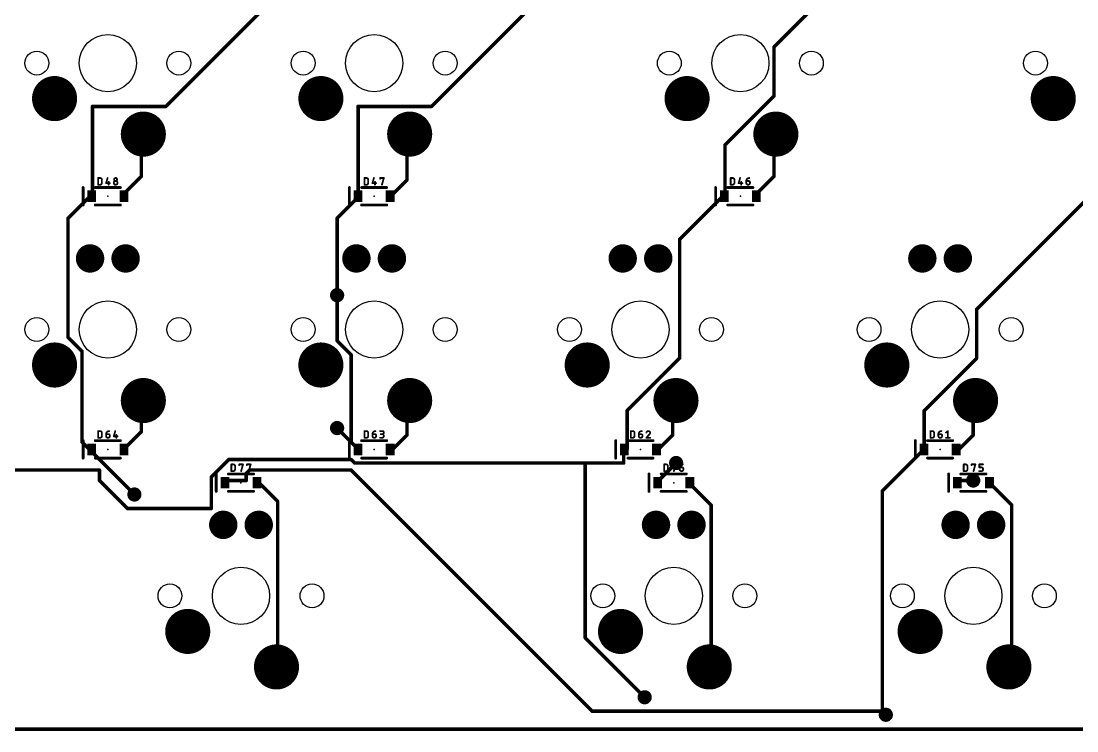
# Model space of a CAD drawing. Extents: x -10 to 314, y -10 to 86.
# Drawn here: x 31.9 to 107.4, y -9.7 to 41.1 of the extents above; entities that cross this region are included whole.
import ezdxf

# ---------------------------------------------------------------- set-up
doc = ezdxf.new("R2010")
doc.units = 0
for name, color, linetype in [('1', 12, 'CONTINUOUS'), ('17', 110, 'CONTINUOUS'), ('18', 110, 'CONTINUOUS'), ('20', 31, 'CONTINUOUS'), ('21', 253, 'CONTINUOUS'), ('23', 53, 'CONTINUOUS'), ('25', 253, 'CONTINUOUS')]:
    doc.layers.add(name, color=color, linetype=linetype)

# ---------------------------------------------------------------- blocks, each defined once
blk = doc.blocks.new('RECT')
blk.add_solid([(-0.5, -0.5), (0.5, -0.5), (-0.5, 0.5), (0.5, 0.5)])
blk = doc.blocks.new('ROUNDP')
at = {"const_width": 0.5}
blk.add_lwpolyline([(0, -0.25, 1), (0, 0.25, 1), (0, -0.25)], format="xyb", dxfattribs=at)
blk = doc.blocks.new('ROUNDV')
at = {"const_width": 0.5}
blk.add_lwpolyline([(0, -0.25, 1), (0, 0.25, 1), (0, -0.25)], format="xyb", dxfattribs=at)

msp = doc.modelspace()

# ---------------------------------------------------------------- linework, layer by layer
at = {"layer": '1', "const_width": 0.254}
for points in [[(42.25, 35), (55.5, 48.25)], [(61.25, 35), (74.5, 48.25)], [(85.75, 39.25), (94, 47.5)], [(85.75, 35.75), (85.75, 39.25)], [(82.25, 32.25), (85.75, 35.75)], [(37, 35), (42.25, 35)], [(37, 28.75), (37, 35)], [(56, 35), (61.25, 35)], [(56, 28.575), (56, 35)], [(40.5, 33), (40.64, 33.02)], [(40.5, 33), (40.5, 30)], [(59.5, 33), (59.69, 33.02)], [(59.5, 33), (59.5, 29.75)], [(85.75, 33), (85.8838, 33.02)], [(85.75, 33), (85.75, 30)], [(82.25, 28.75), (82.25, 32.25)], [(40.5, 30), (39.25, 28.75)], [(59.5, 29.75), (58.5, 28.75)], [(85.75, 30), (84.5, 28.75)], [(36.75, 28.5), (36.95, 28.575)], [(37, 28.75), (36.95, 28.575)], [(39.25, 28.75), (39.25, 28.575)], [(56, 28.5), (56, 28.575)], [(58.5, 28.75), (58.3, 28.575)], [(82, 28.5), (82.1938, 28.575)], [(82.25, 28.75), (82.1938, 28.575)], [(84.5, 28.75), (84.4938, 28.575)], [(36.75, 28.5), (35.25, 27)], [(54.5, 27), (56, 28.5)], [(79, 25.5), (82, 28.5)], [(100.25, 20.5), (108.25, 28.5)], [(35.25, 27), (35.25, 18.5)], [(54.5, 21.5), (54.5, 27)], [(79, 17), (79, 25.5)], [(54.5, 18.25), (54.5, 21.5)], [(100.25, 17), (100.25, 20.5)], [(35.25, 18.5), (36.25, 17.5)], [(55.5, 17.25), (54.5, 18.25)], [(36.25, 17.5), (36.25, 11)], [(55.5, 11), (55.5, 17.25)], [(75.25, 13.25), (79, 17)], [(96.5, 13.25), (100.25, 17)], [(40.5, 13.75), (40.64, 13.97)], [(40.5, 13.75), (40.5, 11.75)], [(59.5, 13.75), (59.69, 13.97)], [(59.5, 13.75), (59.5, 11.5)], [(78.5, 13.75), (78.74, 13.97)], [(78.5, 13.75), (78.5, 11.5)], [(100, 13.75), (100.1713, 13.97)], [(100, 13.75), (100, 11.5)], [(75.25, 10.5), (75.25, 13.25)], [(96.5, 10.5), (96.5, 13.25)], [(55.5, 11), (54.5, 12)], [(40.5, 11.75), (39.25, 10.5)], [(59.5, 11.5), (58.5, 10.5)], [(78.5, 11.5), (77.5, 10.5)], [(100, 11.5), (99, 10.5)], [(36.25, 11), (36.75, 10.5)], [(36.75, 10.5), (36.95, 10.4775)], [(37, 10.25), (36.95, 10.4775)], [(39.25, 10.5), (39.25, 10.4775)], [(56, 10.5), (55.5, 11)], [(56, 10.5), (56, 10.4775)], [(58.5, 10.5), (58.3, 10.4775)], [(75, 10.25), (75.05, 10.4775)], [(75.25, 10.5), (75.05, 10.4775)], [(77.5, 10.5), (77.35, 10.4775)], [(96.25, 10.25), (96.4813, 10.4775)], [(96.5, 10.5), (96.4813, 10.4775)], [(99, 10.5), (98.7813, 10.4775)], [(37, 10.25), (40, 7.25)], [(46.75, 9.75), (45.5, 8.5)], [(55.5, 9.75), (46.75, 9.75)], [(55.75, 9.5), (55.5, 9.75)], [(75, 10.25), (75, 9.5)], [(96.25, 10.25), (93.5, 7.5)], [(37.5, 9), (19.75, 9)], [(37.5, 8.25), (37.5, 9)], [(48.25, 9), (48, 8.75)], [(55.5, 9), (48.25, 9)], [(72.75, -8.25), (55.5, 9)], [(72.25, 9.5), (55.75, 9.5)], [(75, 9.5), (72.25, 9.5)], [(72.25, 9.5), (72.25, -3)], [(78.75, 9.5), (77.5, 8.25)], [(39.5, 6.25), (37.5, 8.25)], [(45.5, 8.5), (45.5, 6.25)], [(46.5, 8.25), (46.475, 8.0962)], [(48, 8.25), (46.5, 8.25)], [(48, 8.75), (48, 8.25)], [(77.5, 8.25), (77.4313, 8.0962)], [(99, 8.25), (98.8625, 8.0962)], [(100, 8.25), (99, 8.25)], [(49, 8), (48.775, 8.0962)], [(50.25, 6.75), (49, 8)], [(79.75, 8), (79.7313, 8.0962)], [(81.25, 6.5), (79.75, 8)], [(93.5, 7.5), (93.5, -8.25)], [(101.25, 8), (101.1625, 8.0962)], [(102.75, 6.5), (101.25, 8)], [(50.25, -5), (50.25, 6.75)], [(45.5, 6.25), (39.5, 6.25)], [(81.25, -5), (81.25, 6.5)], [(102.75, -5), (102.75, 6.5)], [(72.25, -3), (76.5, -7.25)], [(50.25, -5), (50.165, -5.08)], [(81.25, -5), (81.1213, -5.08)], [(102.75, -5), (102.5525, -5.08)], [(93.5, -8.25), (72.75, -8.25)], [(93.5, -8.25), (93.75, -8.5)], [(309.5625, -9.525), (-4.7625, -9.525)]]:
    msp.add_lwpolyline(points, dxfattribs=at)
at = {"layer": '1', "const_width": 0.127}
for points in [[(85.8135, 39.25, 1), (85.6865, 39.25)], [(85.7051, 39.2949, 1), (85.7949, 39.2051)], [(85.6865, 35.75, 1), (85.8135, 35.75)], [(85.7949, 35.7051, 1), (85.7051, 35.7949)], [(37, 35.0635, 1), (37, 34.9365)], [(37.0635, 35, 1), (36.9365, 35)], [(42.2051, 35.0449, 1), (42.2949, 34.9551)], [(42.25, 34.9365, 1), (42.25, 35.0635)], [(56, 35.0635, 1), (56, 34.9365)], [(56.0635, 35, 1), (55.9365, 35)], [(61.2051, 35.0449, 1), (61.2949, 34.9551)], [(61.25, 34.9365, 1), (61.25, 35.0635)], [(40.5635, 33, 1), (40.4365, 33)], [(40.491, 33.0629, 1), (40.509, 32.9371)], [(40.649, 32.9571, 1), (40.631, 33.0829)], [(59.5635, 33, 1), (59.4365, 33)], [(59.4934, 33.0632, 1), (59.5066, 32.9368)], [(59.6966, 32.9568, 1), (59.6834, 33.0832)], [(85.8135, 33, 1), (85.6865, 33)], [(85.7406, 33.0628, 1), (85.7594, 32.9372)], [(85.8931, 32.9572, 1), (85.8744, 33.0828)], [(82.3135, 32.25, 1), (82.1865, 32.25)], [(82.2051, 32.2949, 1), (82.2949, 32.2051)], [(40.4365, 30, 1), (40.5635, 30)], [(40.5449, 29.9551, 1), (40.4551, 30.0449)], [(59.4365, 29.75, 1), (59.5635, 29.75)], [(59.5449, 29.7051, 1), (59.4551, 29.7949)], [(85.6865, 30, 1), (85.8135, 30)], [(85.7949, 29.9551, 1), (85.7051, 30.0449)], [(36.9723, 28.5155, 1), (36.9277, 28.6345)], [(36.9365, 28.75, 1), (37.0635, 28.75)], [(37.0611, 28.7326, 1), (36.9389, 28.7674)], [(39.3135, 28.75, 1), (39.1865, 28.75)], [(39.2051, 28.7949, 1), (39.2949, 28.7051)], [(56.0635, 28.575, 1), (55.9365, 28.575)], [(58.4551, 28.7949, 1), (58.5449, 28.7051)], [(58.5418, 28.7022, 1), (58.4582, 28.7978)], [(82.2167, 28.5158, 1), (82.1708, 28.6342)], [(82.1865, 28.75, 1), (82.3135, 28.75)], [(82.3105, 28.7306, 1), (82.1895, 28.7694)], [(84.5635, 28.7477, 1), (84.4365, 28.7523)], [(84.4551, 28.7949, 1), (84.5449, 28.7051)], [(36.7277, 28.5595, 1), (36.7723, 28.4405)], [(36.7949, 28.4551, 1), (36.7051, 28.5449)], [(36.8889, 28.5924, 1), (37.0111, 28.5576)], [(39.1865, 28.575, 1), (39.3135, 28.575)], [(55.9365, 28.575, 1), (56.0635, 28.575)], [(55.9365, 28.5, 1), (56.0635, 28.5)], [(56.0449, 28.4551, 1), (55.9551, 28.5449)], [(58.2582, 28.6228, 1), (58.3418, 28.5272)], [(81.9771, 28.5592, 1), (82.0229, 28.4408)], [(82.0449, 28.4551, 1), (81.9551, 28.5449)], [(82.1333, 28.5944, 1), (82.2542, 28.5556)], [(84.4303, 28.5773, 1), (84.5572, 28.5727)], [(35.3135, 27, 1), (35.1865, 27)], [(35.2051, 27.0449, 1), (35.2949, 26.9551)], [(54.5635, 27, 1), (54.4365, 27)], [(54.4551, 27.0449, 1), (54.5449, 26.9551)], [(79.0635, 25.5, 1), (78.9365, 25.5)], [(78.9551, 25.5449, 1), (79.0449, 25.4551)], [(54.5635, 21.5, 1), (54.4365, 21.5)], [(54.4365, 21.5, 1), (54.5635, 21.5)], [(100.3135, 20.5, 1), (100.1865, 20.5)], [(100.2051, 20.5449, 1), (100.2949, 20.4551)], [(35.2949, 18.5449, 1), (35.2051, 18.4551)], [(35.1865, 18.5, 1), (35.3135, 18.5)], [(54.5449, 18.2949, 1), (54.4551, 18.2051)], [(54.4365, 18.25, 1), (54.5635, 18.25)], [(36.3135, 17.5, 1), (36.1865, 17.5)], [(36.2051, 17.4551, 1), (36.2949, 17.5449)], [(55.5635, 17.25, 1), (55.4365, 17.25)], [(55.4551, 17.2051, 1), (55.5449, 17.2949)], [(78.9365, 17, 1), (79.0635, 17)], [(79.0449, 16.9551, 1), (78.9551, 17.0449)], [(100.1865, 17, 1), (100.3135, 17)], [(100.2949, 16.9551, 1), (100.2051, 17.0449)], [(40.5635, 13.75, 1), (40.4365, 13.75)], [(40.4464, 13.7841, 1), (40.5536, 13.7159)], [(40.6936, 13.9359, 1), (40.5864, 14.0041)], [(59.5635, 13.75, 1), (59.4365, 13.75)], [(59.4519, 13.7915, 1), (59.5481, 13.7085)], [(59.7381, 13.9285, 1), (59.6419, 14.0115)], [(78.5635, 13.75, 1), (78.4365, 13.75)], [(78.4571, 13.7968, 1), (78.5429, 13.7032)], [(78.7829, 13.9232, 1), (78.6971, 14.0168)], [(100.0635, 13.75, 1), (99.9365, 13.75)], [(99.9499, 13.789, 1), (100.0501, 13.711)], [(100.2214, 13.931, 1), (100.1211, 14.009)], [(75.3135, 13.25, 1), (75.1865, 13.25)], [(75.2051, 13.2949, 1), (75.2949, 13.2051)], [(96.5635, 13.25, 1), (96.4365, 13.25)], [(96.4551, 13.2949, 1), (96.5449, 13.2051)], [(54.5449, 12.0449, 1), (54.4551, 11.9551)], [(40.4365, 11.75, 1), (40.5635, 11.75)], [(40.5449, 11.7051, 1), (40.4551, 11.7949)], [(59.4365, 11.5, 1), (59.5635, 11.5)], [(59.5449, 11.4551, 1), (59.4551, 11.5449)], [(78.4365, 11.5, 1), (78.5635, 11.5)], [(78.5449, 11.4551, 1), (78.4551, 11.5449)], [(99.9365, 11.5, 1), (100.0635, 11.5)], [(100.0449, 11.4551, 1), (99.9551, 11.5449)], [(36.2949, 11.0449, 1), (36.2051, 10.9551)], [(36.1865, 11, 1), (36.3135, 11)], [(36.7571, 10.5631, 1), (36.7429, 10.4369)], [(36.7051, 10.4551, 1), (36.7949, 10.5449)], [(37.012, 10.4911, 1), (36.888, 10.4639)], [(36.9429, 10.4144, 1), (36.9571, 10.5406)], [(39.3135, 10.5, 1), (39.1865, 10.5)], [(39.2051, 10.5449, 1), (39.2949, 10.4551)], [(55.5449, 11.0449, 1), (55.4551, 10.9551)], [(55.4365, 11, 1), (55.5635, 11)], [(55.4551, 10.9551, 1), (55.5449, 11.0449)], [(56.0635, 10.5, 1), (55.9365, 10.5)], [(55.9551, 10.4551, 1), (56.0449, 10.5449)], [(58.2929, 10.5406, 1), (58.3071, 10.4144)], [(58.4551, 10.5449, 1), (58.5449, 10.4551)], [(58.5071, 10.4369, 1), (58.4929, 10.5631)], [(75.0429, 10.5406, 1), (75.0571, 10.4144)], [(75.112, 10.4639, 1), (74.988, 10.4911)], [(75.2571, 10.4369, 1), (75.2429, 10.5631)], [(77.3406, 10.5403, 1), (77.3594, 10.4147)], [(77.4551, 10.5449, 1), (77.5449, 10.4551)], [(77.5094, 10.4372, 1), (77.4906, 10.5628)], [(96.4325, 10.5182, 1), (96.53, 10.4368)], [(96.5258, 10.4322, 1), (96.4367, 10.5228)], [(96.5488, 10.4593, 1), (96.4512, 10.5407)], [(98.7748, 10.5407, 1), (98.7877, 10.4143)], [(98.9551, 10.5449, 1), (99.0449, 10.4551)], [(99.0065, 10.4368, 1), (98.9935, 10.5632)], [(37.0449, 10.2949, 1), (36.9551, 10.2051)], [(36.938, 10.2364, 1), (37.062, 10.2636)], [(39.1865, 10.4775, 1), (39.3135, 10.4775)], [(46.75, 9.8135, 1), (46.75, 9.6865)], [(46.7949, 9.7051, 1), (46.7051, 9.7949)], [(55.5449, 9.7949, 1), (55.4551, 9.7051)], [(55.5, 9.6865, 1), (55.5, 9.8135)], [(55.9365, 10.4775, 1), (56.0635, 10.4775)], [(75.0635, 10.25, 1), (74.9365, 10.25)], [(74.938, 10.2636, 1), (75.062, 10.2364)], [(75.1865, 10.5, 1), (75.3135, 10.5)], [(96.2055, 10.2953, 1), (96.2945, 10.2047)], [(96.2949, 10.2051, 1), (96.2051, 10.2949)], [(96.4365, 10.5, 1), (96.5635, 10.5)], [(37.5635, 9, 1), (37.4365, 9)], [(37.5, 8.9365, 1), (37.5, 9.0635)], [(48.25, 9.0635, 1), (48.25, 8.9365)], [(48.2949, 8.9551, 1), (48.2051, 9.0449)], [(55.5449, 9.0449, 1), (55.4551, 8.9551)], [(55.5, 8.9365, 1), (55.5, 9.0635)], [(55.75, 9.5635, 1), (55.75, 9.4365)], [(55.7051, 9.4551, 1), (55.7949, 9.5449)], [(72.25, 9.5635, 1), (72.25, 9.4365)], [(72.3135, 9.5, 1), (72.1865, 9.5)], [(72.25, 9.4365, 1), (72.25, 9.5635)], [(74.9365, 9.5, 1), (75.0635, 9.5)], [(75, 9.4365, 1), (75, 9.5635)], [(78.7949, 9.4551, 1), (78.7051, 9.5449)], [(37.5449, 8.2949, 1), (37.4551, 8.2051)], [(37.4365, 8.25, 1), (37.5635, 8.25)], [(45.5635, 8.5, 1), (45.4365, 8.5)], [(45.4551, 8.5449, 1), (45.5449, 8.4551)], [(46.5, 8.3135, 1), (46.5, 8.1865)], [(46.5627, 8.2398, 1), (46.4373, 8.2602)], [(48.0635, 8.75, 1), (47.9365, 8.75)], [(47.9551, 8.7949, 1), (48.0449, 8.7051)], [(47.9365, 8.25, 1), (48.0635, 8.25)], [(48, 8.1865, 1), (48, 8.3135)], [(77.4551, 8.2949, 1), (77.5449, 8.2051)], [(77.558, 8.2241, 1), (77.442, 8.2759)], [(99, 8.3135, 1), (99, 8.1865)], [(99.0473, 8.2077, 1), (98.9527, 8.2923)], [(100, 8.1865, 1), (100, 8.3135)], [(46.4123, 8.1064, 1), (46.5377, 8.0861)], [(48.8, 8.1546, 1), (48.75, 8.0379)], [(49.0449, 8.0449, 1), (48.9551, 7.9551)], [(48.975, 7.9416, 1), (49.025, 8.0584)], [(77.3733, 8.1222, 1), (77.4892, 8.0703)], [(79.7936, 8.1084, 1), (79.6689, 8.0841)], [(79.7949, 8.0449, 1), (79.7051, 7.9551)], [(79.6877, 7.9879, 1), (79.8123, 8.0121)], [(93.5635, 7.5, 1), (93.4365, 7.5)], [(93.4551, 7.5449, 1), (93.5449, 7.4551)], [(98.8152, 8.1386, 1), (98.9098, 8.0539)], [(101.2095, 8.139, 1), (101.1155, 8.0535)], [(101.2949, 8.0449, 1), (101.2051, 7.9551)], [(101.203, 7.9573, 1), (101.297, 8.0427)], [(39.9551, 7.2051, 1), (40.0449, 7.2949)], [(50.3135, 6.75, 1), (50.1865, 6.75)], [(50.2051, 6.7051, 1), (50.2949, 6.7949)], [(39.5, 6.3135, 1), (39.5, 6.1865)], [(39.4551, 6.2051, 1), (39.5449, 6.2949)], [(45.4365, 6.25, 1), (45.5635, 6.25)], [(45.5, 6.1865, 1), (45.5, 6.3135)], [(81.3135, 6.5, 1), (81.1865, 6.5)], [(81.2051, 6.4551, 1), (81.2949, 6.5449)], [(102.8135, 6.5, 1), (102.6865, 6.5)], [(102.7051, 6.4551, 1), (102.7949, 6.5449)], [(72.2949, -2.9551, 1), (72.2051, -3.0449)], [(72.1865, -3, 1), (72.3135, -3)], [(50.1215, -5.0338, 1), (50.2085, -5.1262)], [(50.1865, -5, 1), (50.3135, -5)], [(50.2935, -5.0462, 1), (50.2065, -4.9538)], [(81.0877, -5.0261, 1), (81.1548, -5.1339)], [(81.1865, -5, 1), (81.3135, -5)], [(81.2835, -5.0539, 1), (81.2165, -4.9461)], [(102.5287, -5.0211, 1), (102.5763, -5.1389)], [(102.6865, -5, 1), (102.8135, -5)], [(102.7738, -5.0589, 1), (102.7262, -4.9411)], [(76.4551, -7.2949, 1), (76.5449, -7.2051)], [(72.75, -8.1865, 1), (72.75, -8.3135)], [(72.7051, -8.2949, 1), (72.7949, -8.2051)], [(93.5449, -8.2051, 1), (93.4551, -8.2949)], [(93.4365, -8.25, 1), (93.5635, -8.25)], [(93.5, -8.3135, 1), (93.5, -8.1865)], [(93.7051, -8.5449, 1), (93.7949, -8.4551)]]:
    msp.add_lwpolyline(points, format="xyb", dxfattribs=at)
at = {"layer": '20', "const_width": 0.1524}
msp.add_lwpolyline([(-4.7625, -9.525), (309.5625, -9.525)], dxfattribs=at)
at = {"layer": '20'}
for centre, radius in [((38.1, 38.1), 2.0447), ((57.15, 38.1), 2.0447), ((83.3438, 38.1), 2.0447), ((33.02, 38.1), 0.8534), ((43.18, 38.1), 0.8534), ((52.07, 38.1), 0.8534), ((62.23, 38.1), 0.8534), ((78.2638, 38.1), 0.8534), ((88.4237, 38.1), 0.8534), ((104.4575, 38.1), 0.8534), ((38.1, 19.05), 2.0447), ((57.15, 19.05), 2.0447), ((76.2, 19.05), 2.0447), ((97.6313, 19.05), 2.0447), ((33.02, 19.05), 0.8534), ((43.18, 19.05), 0.8534), ((52.07, 19.05), 0.8534), ((62.23, 19.05), 0.8534), ((71.12, 19.05), 0.8534), ((81.28, 19.05), 0.8534), ((92.5513, 19.05), 0.8534), ((102.7113, 19.05), 0.8534), ((47.625, 0), 2.0447), ((78.5812, 0), 2.0447), ((100.0125, 0), 2.0447), ((42.545, 0), 0.8534), ((52.705, 0), 0.8534), ((73.5012, 0), 0.8534), ((83.6613, 0), 0.8534), ((94.9325, 0), 0.8534), ((105.0925, 0), 0.8534)]:
    msp.add_circle(centre, radius, dxfattribs=at)
at = {"layer": '21', "const_width": 0.2032}
for points in [[(36.33, 29.2), (36.33, 27.95)], [(37.2, 29.2), (39, 29.2)], [(55.38, 29.2), (55.38, 27.95)], [(56.25, 29.2), (58.05, 29.2)], [(81.5738, 29.2), (81.5738, 27.95)], [(82.4438, 29.2), (84.2438, 29.2)], [(37.2, 27.95), (39, 27.95)], [(56.25, 27.95), (58.05, 27.95)], [(82.4438, 27.95), (84.2438, 27.95)], [(36.33, 11.1025), (36.33, 9.8525)], [(37.2, 11.1025), (39, 11.1025)], [(55.38, 11.1025), (55.38, 9.8525)], [(56.25, 11.1025), (58.05, 11.1025)], [(74.43, 11.1025), (74.43, 9.8525)], [(75.3, 11.1025), (77.1, 11.1025)], [(95.8612, 11.1025), (95.8612, 9.8525)], [(96.7313, 11.1025), (98.5313, 11.1025)], [(37.2, 9.8525), (39, 9.8525)], [(56.25, 9.8525), (58.05, 9.8525)], [(75.3, 9.8525), (77.1, 9.8525)], [(96.7313, 9.8525), (98.5313, 9.8525)], [(45.855, 8.7213), (45.855, 7.4713)], [(46.725, 8.7213), (48.525, 8.7213)], [(76.8113, 8.7213), (76.8113, 7.4713)], [(77.6813, 8.7213), (79.4813, 8.7213)], [(98.2425, 8.7213), (98.2425, 7.4713)], [(99.1125, 8.7213), (100.9125, 8.7213)], [(46.725, 7.4713), (48.525, 7.4713)], [(77.6813, 7.4713), (79.4813, 7.4713)], [(99.1125, 7.4713), (100.9125, 7.4713)]]:
    msp.add_lwpolyline(points, dxfattribs=at)
at = {"layer": '21', "const_width": 0.1016}
for points in [[(36.3808, 29.2, 1), (36.2792, 29.2)], [(37.2, 29.2508, 1), (37.2, 29.1492)], [(39, 29.1492, 1), (39, 29.2508)], [(55.4308, 29.2, 1), (55.3292, 29.2)], [(56.25, 29.2508, 1), (56.25, 29.1492)], [(58.05, 29.1492, 1), (58.05, 29.2508)], [(81.6245, 29.2, 1), (81.523, 29.2)], [(82.4438, 29.2508, 1), (82.4438, 29.1492)], [(84.2438, 29.1492, 1), (84.2438, 29.2508)], [(36.2792, 27.95, 1), (36.3808, 27.95)], [(37.2, 28.0008, 1), (37.2, 27.8992)], [(39, 27.8992, 1), (39, 28.0008)], [(55.3292, 27.95, 1), (55.4308, 27.95)], [(56.25, 28.0008, 1), (56.25, 27.8992)], [(58.05, 27.8992, 1), (58.05, 28.0008)], [(81.523, 27.95, 1), (81.6245, 27.95)], [(82.4438, 28.0008, 1), (82.4438, 27.8992)], [(84.2438, 27.8992, 1), (84.2438, 28.0008)], [(36.3808, 11.1025, 1), (36.2792, 11.1025)], [(37.2, 11.1533, 1), (37.2, 11.0517)], [(39, 11.0517, 1), (39, 11.1533)], [(55.4308, 11.1025, 1), (55.3292, 11.1025)], [(56.25, 11.1533, 1), (56.25, 11.0517)], [(58.05, 11.0517, 1), (58.05, 11.1533)], [(74.4808, 11.1025, 1), (74.3792, 11.1025)], [(75.3, 11.1533, 1), (75.3, 11.0517)], [(77.1, 11.0517, 1), (77.1, 11.1533)], [(95.912, 11.1025, 1), (95.8105, 11.1025)], [(96.7313, 11.1533, 1), (96.7313, 11.0517)], [(98.5313, 11.0517, 1), (98.5313, 11.1533)], [(36.2792, 9.8525, 1), (36.3808, 9.8525)], [(37.2, 9.9033, 1), (37.2, 9.8017)], [(39, 9.8017, 1), (39, 9.9033)], [(55.3292, 9.8525, 1), (55.4308, 9.8525)], [(56.25, 9.9033, 1), (56.25, 9.8017)], [(58.05, 9.8017, 1), (58.05, 9.9033)], [(74.3792, 9.8525, 1), (74.4808, 9.8525)], [(75.3, 9.9033, 1), (75.3, 9.8017)], [(77.1, 9.8017, 1), (77.1, 9.9033)], [(95.8105, 9.8525, 1), (95.912, 9.8525)], [(96.7313, 9.9033, 1), (96.7313, 9.8017)], [(98.5313, 9.8017, 1), (98.5313, 9.9033)], [(45.9058, 8.7213, 1), (45.8042, 8.7213)], [(46.725, 8.7721, 1), (46.725, 8.6705)], [(48.525, 8.6705, 1), (48.525, 8.7721)], [(76.862, 8.7213, 1), (76.7605, 8.7213)], [(77.6813, 8.7721, 1), (77.6813, 8.6705)], [(79.4813, 8.6705, 1), (79.4813, 8.7721)], [(98.2933, 8.7213, 1), (98.1917, 8.7213)], [(99.1125, 8.7721, 1), (99.1125, 8.6705)], [(100.9125, 8.6705, 1), (100.9125, 8.7721)], [(46.725, 7.5221, 1), (46.725, 7.4205)], [(48.525, 7.4205, 1), (48.525, 7.5221)], [(77.6813, 7.5221, 1), (77.6813, 7.4205)], [(79.4813, 7.4205, 1), (79.4813, 7.5221)], [(99.1125, 7.5221, 1), (99.1125, 7.4205)], [(100.9125, 7.4205, 1), (100.9125, 7.5221)], [(45.8042, 7.4713, 1), (45.9058, 7.4713)], [(76.7605, 7.4713, 1), (76.862, 7.4713)], [(98.1917, 7.4713, 1), (98.2933, 7.4713)]]:
    msp.add_lwpolyline(points, format="xyb", dxfattribs=at)
at = {"layer": '23'}
for p in [(38.1, 28.575), (57.15, 28.575), (83.3438, 28.575), (38.1, 10.4775), (57.15, 10.4775), (76.2, 10.4775), (97.6313, 10.4775), (47.625, 8.0962), (78.5812, 8.0962), (100.0125, 8.0962)]:
    msp.add_point(p, dxfattribs=at)
at = {"layer": '25'}
for points, const_width in [([(37.4399, 29.8831, 1), (37.3764, 29.8831)], 0.0635), ([(37.4082, 29.9149, 1), (37.4082, 29.8514)], 0.0635), ([(37.4082, 29.4322, 1), (37.4082, 29.3688)], 0.0635), ([(37.6763, 29.749, 0.4142), (37.5422, 29.8831)], 0.127), ([(37.5422, 29.9149, 1), (37.5422, 29.8514)], 0.0635), ([(37.5422, 29.4005, 0.4142), (37.6763, 29.5346)], 0.127), ([(37.5422, 29.4322, 1), (37.5422, 29.3688)], 0.0635), ([(37.5422, 29.8514, 1), (37.5422, 29.9149)], 0.0635), ([(37.5422, 29.3688, 1), (37.5422, 29.4322)], 0.0635), ([(37.708, 29.749, 1), (37.6445, 29.749)], 0.0635), ([(37.6445, 29.749, 1), (37.708, 29.749)], 0.0635), ([(37.708, 29.5346, 1), (37.6445, 29.5346)], 0.0635), ([(37.6445, 29.5346, 1), (37.708, 29.5346)], 0.0635), ([(37.9751, 29.5395, 1), (37.9751, 29.476)], 0.0635), ([(37.9446, 29.5165, 1), (38.0056, 29.499)], 0.0635), ([(38.1129, 29.8744, 1), (38.0518, 29.8918)], 0.0635), ([(38.1945, 29.615, 1), (38.131, 29.615)], 0.0635), ([(38.2432, 29.476, 1), (38.2432, 29.5395)], 0.0635), ([(38.7918, 29.5346, 1), (38.5237, 29.5346)], 0.127), ([(38.5237, 29.5346, 1), (38.7918, 29.5346)], 0.127), ([(38.5555, 29.5346, 1), (38.492, 29.5346)], 0.0635), ([(38.492, 29.5346, 1), (38.5555, 29.5346)], 0.0635), ([(38.765, 29.7759, 1), (38.5505, 29.7759)], 0.127), ([(38.5505, 29.7759, 1), (38.765, 29.7759)], 0.127), ([(38.5823, 29.7759, 1), (38.5188, 29.7759)], 0.0635), ([(38.5188, 29.7759, 1), (38.5823, 29.7759)], 0.0635), ([(38.7968, 29.7759, 1), (38.7333, 29.7759)], 0.0635), ([(38.7333, 29.7759, 1), (38.7968, 29.7759)], 0.0635), ([(38.8236, 29.5346, 1), (38.7601, 29.5346)], 0.0635), ([(38.7601, 29.5346, 1), (38.8236, 29.5346)], 0.0635), ([(56.4899, 29.8831, 1), (56.4264, 29.8831)], 0.0635), ([(56.4582, 29.9149, 1), (56.4582, 29.8514)], 0.0635), ([(56.4582, 29.4322, 1), (56.4582, 29.3688)], 0.0635), ([(56.7263, 29.749, 0.4142), (56.5922, 29.8831)], 0.127), ([(56.5922, 29.9149, 1), (56.5922, 29.8514)], 0.0635), ([(56.5922, 29.4005, 0.4142), (56.7263, 29.5346)], 0.127), ([(56.5922, 29.4322, 1), (56.5922, 29.3688)], 0.0635), ([(56.5922, 29.8514, 1), (56.5922, 29.9149)], 0.0635), ([(56.5922, 29.3688, 1), (56.5922, 29.4322)], 0.0635), ([(56.758, 29.749, 1), (56.6945, 29.749)], 0.0635), ([(56.6945, 29.749, 1), (56.758, 29.749)], 0.0635), ([(56.758, 29.5346, 1), (56.6945, 29.5346)], 0.0635), ([(56.6945, 29.5346, 1), (56.758, 29.5346)], 0.0635), ([(57.0251, 29.5395, 1), (57.0251, 29.476)], 0.0635), ([(56.9946, 29.5165, 1), (57.0556, 29.499)], 0.0635), ([(57.1629, 29.8744, 1), (57.1018, 29.8918)], 0.0635), ([(57.2445, 29.615, 1), (57.181, 29.615)], 0.0635), ([(57.2932, 29.476, 1), (57.2932, 29.5395)], 0.0635), ([(57.6055, 29.8831, 1), (57.542, 29.8831)], 0.0635), ([(57.5737, 29.9149, 1), (57.5737, 29.8514)], 0.0635), ([(57.542, 29.8295, 1), (57.6055, 29.8295)], 0.0635), ([(57.8724, 29.8746, 1), (57.8112, 29.8916)], 0.0635), ([(57.8418, 29.8514, 1), (57.8418, 29.9149)], 0.0635), ([(82.6837, 29.8831, 1), (82.6202, 29.8831)], 0.0635), ([(82.6519, 29.9149, 1), (82.6519, 29.8514)], 0.0635), ([(82.6519, 29.4322, 1), (82.6519, 29.3688)], 0.0635), ([(82.92, 29.749, 0.4142), (82.786, 29.8831)], 0.127), ([(82.786, 29.9149, 1), (82.786, 29.8514)], 0.0635), ([(82.786, 29.4005, 0.4142), (82.92, 29.5346)], 0.127), ([(82.786, 29.4322, 1), (82.786, 29.3688)], 0.0635), ([(82.786, 29.8514, 1), (82.786, 29.9149)], 0.0635), ([(82.786, 29.3688, 1), (82.786, 29.4322)], 0.0635), ([(82.9518, 29.749, 1), (82.8883, 29.749)], 0.0635), ([(82.8883, 29.749, 1), (82.9518, 29.749)], 0.0635), ([(82.9518, 29.5346, 1), (82.8883, 29.5346)], 0.0635), ([(82.8883, 29.5346, 1), (82.9518, 29.5346)], 0.0635), ([(83.2188, 29.5395, 1), (83.2188, 29.476)], 0.0635), ([(83.1883, 29.5165, 1), (83.2494, 29.499)], 0.0635), ([(83.3566, 29.8744, 1), (83.2956, 29.8918)], 0.0635), ([(83.4383, 29.615, 1), (83.3748, 29.615)], 0.0635), ([(83.487, 29.476, 1), (83.487, 29.5395)], 0.0635), ([(83.7992, 29.6686, 1), (83.7357, 29.6686)], 0.0635), ([(83.7357, 29.6686, 1), (83.7992, 29.6686)], 0.0635), ([(83.7992, 29.5346, 1), (83.7357, 29.5346)], 0.0635), ([(83.7357, 29.5346, 1), (83.7992, 29.5346)], 0.0635), ([(83.982, 29.8831, 0.4142), (83.7675, 29.6686)], 0.127), ([(83.7675, 29.7004, 1), (83.7675, 29.6369)], 0.0635), ([(83.7675, 29.5346, 1), (84.0356, 29.5346)], 0.127), ([(84.0356, 29.5614, 0.4142), (83.9283, 29.6686)], 0.127), ([(83.9283, 29.7004, 1), (83.9283, 29.6369)], 0.0635), ([(83.9283, 29.6369, 1), (83.9283, 29.7004)], 0.0635), ([(83.982, 29.8514, 1), (83.982, 29.9148)], 0.0635), ([(84.0673, 29.5614, 1), (84.0038, 29.5614)], 0.0635), ([(84.0673, 29.5346, 1), (84.0038, 29.5346)], 0.0635), ([(84.0038, 29.5614, 1), (84.0673, 29.5614)], 0.0635), ([(84.0038, 29.5346, 1), (84.0673, 29.5346)], 0.0635), ([(37.3764, 29.4005, 1), (37.4399, 29.4005)], 0.0635), ([(38.131, 29.4005, 1), (38.1945, 29.4005)], 0.0635), ([(56.4264, 29.4005, 1), (56.4899, 29.4005)], 0.0635), ([(57.181, 29.4005, 1), (57.2445, 29.4005)], 0.0635), ([(57.6772, 29.409, 1), (57.7384, 29.392)], 0.0635), ([(82.6202, 29.4005, 1), (82.6837, 29.4005)], 0.0635), ([(83.3748, 29.4005, 1), (83.4383, 29.4005)], 0.0635), ([(37.4399, 11.7856, 1), (37.3764, 11.7856)], 0.0635), ([(37.3764, 11.303, 1), (37.4399, 11.303)], 0.0635), ([(37.4082, 11.8174, 1), (37.4082, 11.7538)], 0.0635), ([(37.4082, 11.3348, 1), (37.4082, 11.2713)], 0.0635), ([(37.6763, 11.6515, 0.4142), (37.5422, 11.7856)], 0.127), ([(37.5422, 11.8174, 1), (37.5422, 11.7538)], 0.0635), ([(37.5422, 11.303, 0.4142), (37.6763, 11.4371)], 0.127), ([(37.5422, 11.3347, 1), (37.5422, 11.2713)], 0.0635), ([(37.5422, 11.7538, 1), (37.5422, 11.8174)], 0.0635), ([(37.5422, 11.2713, 1), (37.5422, 11.3348)], 0.0635), ([(37.708, 11.6515, 1), (37.6445, 11.6515)], 0.0635), ([(37.6445, 11.6515, 1), (37.708, 11.6515)], 0.0635), ([(37.708, 11.4371, 1), (37.6445, 11.4371)], 0.0635), ([(37.6445, 11.4371, 1), (37.708, 11.4371)], 0.0635), ([(38.0068, 11.5711, 1), (37.9433, 11.5711)], 0.0635), ([(37.9433, 11.5711, 1), (38.0068, 11.5711)], 0.0635), ([(38.0068, 11.4371, 1), (37.9433, 11.4371)], 0.0635), ([(37.9433, 11.4371, 1), (38.0068, 11.4371)], 0.0635), ([(38.1896, 11.7856, 0.4142), (37.9751, 11.5711)], 0.127), ([(37.9751, 11.6029, 1), (37.9751, 11.5394)], 0.0635), ([(37.9751, 11.4371, 1), (38.2432, 11.4371)], 0.127), ([(38.2432, 11.4639, 0.4142), (38.136, 11.5711)], 0.127), ([(38.136, 11.6029, 1), (38.136, 11.5394)], 0.0635), ([(38.136, 11.5394, 1), (38.136, 11.6029)], 0.0635), ([(38.1896, 11.7539, 1), (38.1896, 11.8173)], 0.0635), ([(38.275, 11.4639, 1), (38.2114, 11.4639)], 0.0635), ([(38.275, 11.4371, 1), (38.2114, 11.4371)], 0.0635), ([(38.2114, 11.4639, 1), (38.275, 11.4639)], 0.0635), ([(38.2114, 11.4371, 1), (38.275, 11.4371)], 0.0635), ([(38.5237, 11.442, 1), (38.5237, 11.3785)], 0.0635), ([(38.4932, 11.419, 1), (38.5543, 11.4015)], 0.0635), ([(38.6615, 11.7769, 1), (38.6004, 11.7943)], 0.0635), ([(38.7432, 11.5175, 1), (38.6797, 11.5175)], 0.0635), ([(38.6797, 11.303, 1), (38.7432, 11.303)], 0.0635), ([(38.7918, 11.3785, 1), (38.7918, 11.442)], 0.0635), ([(56.4899, 11.7856, 1), (56.4264, 11.7856)], 0.0635), ([(56.4582, 11.8174, 1), (56.4582, 11.7538)], 0.0635), ([(56.4264, 11.303, 1), (56.4899, 11.303)], 0.0635), ([(56.4582, 11.3348, 1), (56.4582, 11.2713)], 0.0635), ([(56.5922, 11.8174, 1), (56.5922, 11.7538)], 0.0635), ([(56.7263, 11.6515, 0.4142), (56.5922, 11.7856)], 0.127), ([(56.5922, 11.303, 0.4142), (56.7263, 11.4371)], 0.127), ([(56.5922, 11.3347, 1), (56.5922, 11.2713)], 0.0635), ([(56.5922, 11.7538, 1), (56.5922, 11.8174)], 0.0635), ([(56.5922, 11.2713, 1), (56.5922, 11.3348)], 0.0635), ([(56.758, 11.6515, 1), (56.6945, 11.6515)], 0.0635), ([(56.6945, 11.6515, 1), (56.758, 11.6515)], 0.0635), ([(56.758, 11.4371, 1), (56.6945, 11.4371)], 0.0635), ([(56.6945, 11.4371, 1), (56.758, 11.4371)], 0.0635), ([(57.0568, 11.5711, 1), (56.9933, 11.5711)], 0.0635), ([(56.9933, 11.5711, 1), (57.0568, 11.5711)], 0.0635), ([(57.0568, 11.4371, 1), (56.9933, 11.4371)], 0.0635), ([(56.9933, 11.4371, 1), (57.0568, 11.4371)], 0.0635), ([(57.2396, 11.7856, 0.4142), (57.0251, 11.5711)], 0.127), ([(57.0251, 11.6029, 1), (57.0251, 11.5394)], 0.0635), ([(57.0251, 11.4371, 1), (57.2932, 11.4371)], 0.127), ([(57.2932, 11.4639, 0.4142), (57.186, 11.5711)], 0.127), ([(57.186, 11.6029, 1), (57.186, 11.5394)], 0.0635), ([(57.186, 11.5394, 1), (57.186, 11.6029)], 0.0635), ([(57.2396, 11.7539, 1), (57.2396, 11.8173)], 0.0635), ([(57.325, 11.4639, 1), (57.2615, 11.4639)], 0.0635), ([(57.325, 11.4371, 1), (57.2615, 11.4371)], 0.0635), ([(57.2615, 11.4639, 1), (57.325, 11.4639)], 0.0635), ([(57.2615, 11.4371, 1), (57.325, 11.4371)], 0.0635), ([(57.5737, 11.8174, 1), (57.5737, 11.7538)], 0.0635), ([(57.5737, 11.3348, 1), (57.5737, 11.2713)], 0.0635), ([(57.6273, 11.6029, 1), (57.6273, 11.5394)], 0.0635), ([(57.7078, 11.303, 1), (57.7078, 11.5711)], 0.127), ([(57.7078, 11.6029, 1), (57.7078, 11.5394)], 0.0635), ([(57.7078, 11.3348, 1), (57.7078, 11.2713)], 0.0635), ([(57.7346, 11.5711, 1), (57.7346, 11.7856)], 0.127), ([(57.7346, 11.8174, 1), (57.7346, 11.7538)], 0.0635), ([(57.7346, 11.6029, 1), (57.7346, 11.5394)], 0.0635), ([(57.7078, 11.2713, 1), (57.7078, 11.3348)], 0.0635), ([(57.7346, 11.7538, 1), (57.7346, 11.8174)], 0.0635), ([(57.7346, 11.5394, 1), (57.7346, 11.6029)], 0.0635), ([(75.5399, 11.7856, 1), (75.4764, 11.7856)], 0.0635), ([(75.5082, 11.8174, 1), (75.5082, 11.7538)], 0.0635), ([(75.4764, 11.303, 1), (75.5399, 11.303)], 0.0635), ([(75.5082, 11.3348, 1), (75.5082, 11.2713)], 0.0635), ([(75.6422, 11.8174, 1), (75.6422, 11.7538)], 0.0635), ([(75.7763, 11.6515, 0.4142), (75.6422, 11.7856)], 0.127), ([(75.6422, 11.303, 0.4142), (75.7763, 11.4371)], 0.127), ([(75.6422, 11.3347, 1), (75.6422, 11.2713)], 0.0635), ([(75.6422, 11.7538, 1), (75.6422, 11.8174)], 0.0635), ([(75.6422, 11.2713, 1), (75.6422, 11.3348)], 0.0635), ([(75.808, 11.6515, 1), (75.7445, 11.6515)], 0.0635), ([(75.7445, 11.6515, 1), (75.808, 11.6515)], 0.0635), ([(75.808, 11.4371, 1), (75.7445, 11.4371)], 0.0635), ([(75.7445, 11.4371, 1), (75.808, 11.4371)], 0.0635), ([(76.1068, 11.5711, 1), (76.0433, 11.5711)], 0.0635), ([(76.0433, 11.5711, 1), (76.1068, 11.5711)], 0.0635), ([(76.1068, 11.4371, 1), (76.0433, 11.4371)], 0.0635), ([(76.0433, 11.4371, 1), (76.1068, 11.4371)], 0.0635), ([(76.2896, 11.7856, 0.4142), (76.0751, 11.5711)], 0.127), ([(76.0751, 11.6029, 1), (76.0751, 11.5394)], 0.0635), ([(76.0751, 11.4371, 1), (76.3432, 11.4371)], 0.127), ([(76.3432, 11.4639, 0.4142), (76.236, 11.5711)], 0.127), ([(76.236, 11.6029, 1), (76.236, 11.5394)], 0.0635), ([(76.236, 11.5394, 1), (76.236, 11.6029)], 0.0635), ([(76.2896, 11.7539, 1), (76.2896, 11.8173)], 0.0635), ([(76.375, 11.4639, 1), (76.3115, 11.4639)], 0.0635), ([(76.375, 11.4371, 1), (76.3115, 11.4371)], 0.0635), ([(76.3115, 11.4639, 1), (76.375, 11.4639)], 0.0635), ([(76.3115, 11.4371, 1), (76.375, 11.4371)], 0.0635), ([(76.7712, 11.7856, 0.3252), (76.6237, 11.6784)], 0.127), ([(76.5935, 11.6881, 1), (76.6539, 11.6686)], 0.0635), ([(76.6237, 11.3348, 1), (76.6237, 11.2713)], 0.0635), ([(76.5995, 11.3236, 1), (76.6479, 11.2824)], 0.0635), ([(76.8918, 11.6649, 0.4142), (76.7712, 11.7856)], 0.127), ([(76.7712, 11.8173, 1), (76.7712, 11.7538)], 0.0635), ([(76.7712, 11.7539, 1), (76.7712, 11.8173)], 0.0635), ([(76.8516, 11.5711, 0.2053), (76.8918, 11.6649)], 0.127), ([(76.8297, 11.5941, 1), (76.8735, 11.5481)], 0.0635), ([(76.8758, 11.5505, 1), (76.8274, 11.5917)], 0.0635), ([(76.9236, 11.6649, 1), (76.8601, 11.6649)], 0.0635), ([(76.8601, 11.6649, 1), (76.9236, 11.6649)], 0.0635), ([(76.8918, 11.2713, 1), (76.8918, 11.3348)], 0.0635), ([(96.9394, 11.8174, 1), (96.9394, 11.7538)], 0.0635), ([(96.9394, 11.3348, 1), (96.9394, 11.2713)], 0.0635), ([(96.9712, 11.7856, 1), (96.9077, 11.7856)], 0.0635), ([(96.9077, 11.303, 1), (96.9712, 11.303)], 0.0635), ([(97.0735, 11.8174, 1), (97.0735, 11.7538)], 0.0635), ([(97.2075, 11.6515, 0.4142), (97.0735, 11.7856)], 0.127), ([(97.0735, 11.303, 0.4142), (97.2075, 11.4371)], 0.127), ([(97.0735, 11.3347, 1), (97.0735, 11.2713)], 0.0635), ([(97.0735, 11.7538, 1), (97.0735, 11.8174)], 0.0635), ([(97.0735, 11.2713, 1), (97.0735, 11.3348)], 0.0635), ([(97.2393, 11.6515, 1), (97.1758, 11.6515)], 0.0635), ([(97.1758, 11.6515, 1), (97.2393, 11.6515)], 0.0635), ([(97.2393, 11.4371, 1), (97.1758, 11.4371)], 0.0635), ([(97.1758, 11.4371, 1), (97.2393, 11.4371)], 0.0635), ([(97.7208, 11.7856, 0.4142), (97.5063, 11.5711)], 0.127), ([(97.5063, 11.6029, 1), (97.5063, 11.5394)], 0.0635), ([(97.5381, 11.5711, 1), (97.4746, 11.5711)], 0.0635), ([(97.4746, 11.5711, 1), (97.5381, 11.5711)], 0.0635), ([(97.5063, 11.4371, 1), (97.7745, 11.4371)], 0.127), ([(97.5381, 11.4371, 1), (97.4746, 11.4371)], 0.0635), ([(97.4746, 11.4371, 1), (97.5381, 11.4371)], 0.0635), ([(97.7745, 11.4639, 0.4142), (97.6672, 11.5711)], 0.127), ([(97.6672, 11.6029, 1), (97.6672, 11.5394)], 0.0635), ([(97.6672, 11.5394, 1), (97.6672, 11.6029)], 0.0635), ([(97.7208, 11.7539, 1), (97.7208, 11.8173)], 0.0635), ([(97.8062, 11.4639, 1), (97.7427, 11.4639)], 0.0635), ([(97.8062, 11.4371, 1), (97.7427, 11.4371)], 0.0635), ([(97.7427, 11.4639, 1), (97.8062, 11.4639)], 0.0635), ([(97.7427, 11.4371, 1), (97.8062, 11.4371)], 0.0635), ([(98.0351, 11.7031, 1), (98.0748, 11.6536)], 0.0635), ([(98.055, 11.3348, 1), (98.055, 11.2713)], 0.0635), ([(98.2208, 11.7856, 1), (98.1573, 11.7856)], 0.0635), ([(98.1573, 11.303, 1), (98.2208, 11.303)], 0.0635), ([(98.2089, 11.7608, 1), (98.1692, 11.8104)], 0.0635), ([(98.3231, 11.2713, 1), (98.3231, 11.3348)], 0.0635), ([(46.9649, 9.4044, 1), (46.9014, 9.4044)], 0.0635), ([(46.9332, 9.4361, 1), (46.9332, 9.3726)], 0.0635), ([(47.2013, 9.2703, 0.4142), (47.0672, 9.4044)], 0.127), ([(47.0672, 9.4361, 1), (47.0672, 9.3726)], 0.0635), ([(47.0672, 8.9218, 0.4142), (47.2013, 9.0558)], 0.127), ([(47.0672, 9.3726, 1), (47.0672, 9.4361)], 0.0635), ([(47.233, 9.2703, 1), (47.1695, 9.2703)], 0.0635), ([(47.1695, 9.2703, 1), (47.233, 9.2703)], 0.0635), ([(47.233, 9.0558, 1), (47.1695, 9.0558)], 0.0635), ([(47.1695, 9.0558, 1), (47.233, 9.0558)], 0.0635), ([(47.5318, 9.4044, 1), (47.4683, 9.4044)], 0.0635), ([(47.4683, 9.3507, 1), (47.5318, 9.3507)], 0.0635), ([(47.5001, 9.4361, 1), (47.5001, 9.3726)], 0.0635), ([(47.7988, 9.3959, 1), (47.7376, 9.4128)], 0.0635), ([(47.7682, 9.3726, 1), (47.7682, 9.4361)], 0.0635), ([(48.0805, 9.4044, 1), (48.017, 9.4044)], 0.0635), ([(48.0487, 9.4361, 1), (48.0487, 9.3726)], 0.0635), ([(48.017, 9.3507, 1), (48.0805, 9.3507)], 0.0635), ([(48.3474, 9.3959, 1), (48.2862, 9.4128)], 0.0635), ([(48.3168, 9.3726, 1), (48.3168, 9.4361)], 0.0635), ([(77.9212, 9.4044, 1), (77.8577, 9.4044)], 0.0635), ([(77.8894, 9.4361, 1), (77.8894, 9.3726)], 0.0635), ([(78.1575, 9.2703, 0.4142), (78.0235, 9.4044)], 0.127), ([(78.0235, 9.4361, 1), (78.0235, 9.3726)], 0.0635), ([(78.0235, 8.9218, 0.4142), (78.1575, 9.0558)], 0.127), ([(78.0235, 9.3726, 1), (78.0235, 9.4361)], 0.0635), ([(78.1893, 9.2703, 1), (78.1258, 9.2703)], 0.0635), ([(78.1258, 9.2703, 1), (78.1893, 9.2703)], 0.0635), ([(78.1893, 9.0558, 1), (78.1258, 9.0558)], 0.0635), ([(78.1258, 9.0558, 1), (78.1893, 9.0558)], 0.0635), ([(78.4881, 9.4044, 1), (78.4246, 9.4044)], 0.0635), ([(78.4563, 9.4361, 1), (78.4563, 9.3726)], 0.0635), ([(78.4246, 9.3507, 1), (78.4881, 9.3507)], 0.0635), ([(78.755, 9.3959, 1), (78.6939, 9.4128)], 0.0635), ([(78.7245, 9.3726, 1), (78.7245, 9.4361)], 0.0635), ([(79.2195, 9.4044, 0.4142), (79.005, 9.1899)], 0.127), ([(79.005, 9.2216, 1), (79.005, 9.1581)], 0.0635), ([(79.0367, 9.1899, 1), (78.9732, 9.1899)], 0.0635), ([(78.9732, 9.1899, 1), (79.0367, 9.1899)], 0.0635), ([(79.005, 9.0558, 1), (79.2731, 9.0558)], 0.127), ([(79.0367, 9.0558, 1), (78.9732, 9.0558)], 0.0635), ([(78.9732, 9.0558, 1), (79.0367, 9.0558)], 0.0635), ([(79.2731, 9.0826, 0.4142), (79.1658, 9.1899)], 0.127), ([(79.1658, 9.2216, 1), (79.1658, 9.1581)], 0.0635), ([(79.1658, 9.1581, 1), (79.1658, 9.2216)], 0.0635), ([(79.2195, 9.3726, 1), (79.2195, 9.4361)], 0.0635), ([(79.3048, 9.0826, 1), (79.2413, 9.0826)], 0.0635), ([(79.3048, 9.0558, 1), (79.2413, 9.0558)], 0.0635), ([(79.2413, 9.0826, 1), (79.3048, 9.0826)], 0.0635), ([(79.2413, 9.0558, 1), (79.3048, 9.0558)], 0.0635), ([(99.3524, 9.4044, 1), (99.2889, 9.4044)], 0.0635), ([(99.3207, 9.4361, 1), (99.3207, 9.3726)], 0.0635), ([(99.5888, 9.2703, 0.4142), (99.4547, 9.4044)], 0.127), ([(99.4547, 9.4361, 1), (99.4547, 9.3726)], 0.0635), ([(99.4547, 8.9218, 0.4142), (99.5888, 9.0558)], 0.127), ([(99.4547, 9.3726, 1), (99.4547, 9.4361)], 0.0635), ([(99.6205, 9.2703, 1), (99.557, 9.2703)], 0.0635), ([(99.557, 9.2703, 1), (99.6205, 9.2703)], 0.0635), ([(99.6205, 9.0558, 1), (99.557, 9.0558)], 0.0635), ([(99.557, 9.0558, 1), (99.6205, 9.0558)], 0.0635), ([(99.9193, 9.4044, 1), (99.8558, 9.4044)], 0.0635), ([(99.8558, 9.3507, 1), (99.9193, 9.3507)], 0.0635), ([(99.8876, 9.4361, 1), (99.8876, 9.3726)], 0.0635), ([(100.1863, 9.3959, 1), (100.1251, 9.4128)], 0.0635), ([(100.1557, 9.3726, 1), (100.1557, 9.4361)], 0.0635), ([(100.468, 9.4044, 1), (100.4045, 9.4044)], 0.0635), ([(100.4362, 9.4361, 1), (100.4362, 9.3726)], 0.0635), ([(100.4362, 9.2216, 1), (100.4362, 9.1581)], 0.0635), ([(100.4045, 9.1899, 1), (100.468, 9.1899)], 0.0635), ([(100.7043, 9.0826, 0.4142), (100.5971, 9.1899)], 0.127), ([(100.5971, 9.2216, 1), (100.5971, 9.1581)], 0.0635), ([(100.5971, 8.9218, 0.4142), (100.7043, 9.029)], 0.127), ([(100.5971, 9.1581, 1), (100.5971, 9.2216)], 0.0635), ([(100.7361, 9.0826, 1), (100.6726, 9.0826)], 0.0635), ([(100.6726, 9.0826, 1), (100.7361, 9.0826)], 0.0635), ([(100.7361, 9.029, 1), (100.6726, 9.029)], 0.0635), ([(100.7043, 9.3726, 1), (100.7043, 9.4361)], 0.0635), ([(46.9014, 8.9218, 1), (46.9649, 8.9218)], 0.0635), ([(46.9332, 8.9535, 1), (46.9332, 8.89)], 0.0635), ([(47.0672, 8.9535, 1), (47.0672, 8.89)], 0.0635), ([(47.0672, 8.89, 1), (47.0672, 8.9535)], 0.0635), ([(47.6036, 8.9302, 1), (47.6647, 8.9133)], 0.0635), ([(48.1522, 8.9302, 1), (48.2134, 8.9133)], 0.0635), ([(77.8894, 8.9535, 1), (77.8894, 8.89)], 0.0635), ([(77.8577, 8.9218, 1), (77.9212, 8.9218)], 0.0635), ([(78.0235, 8.9535, 1), (78.0235, 8.89)], 0.0635), ([(78.0235, 8.89, 1), (78.0235, 8.9535)], 0.0635), ([(78.5598, 8.9302, 1), (78.621, 8.9133)], 0.0635), ([(99.2889, 8.9218, 1), (99.3524, 8.9218)], 0.0635), ([(99.3207, 8.9535, 1), (99.3207, 8.89)], 0.0635), ([(99.4547, 8.9535, 1), (99.4547, 8.89)], 0.0635), ([(99.4547, 8.89, 1), (99.4547, 8.9535)], 0.0635), ([(99.9911, 8.9302, 1), (100.0522, 8.9133)], 0.0635), ([(100.4362, 8.9535, 1), (100.4362, 8.89)], 0.0635), ([(100.5971, 8.9535, 1), (100.5971, 8.89)], 0.0635), ([(100.5971, 8.89, 1), (100.5971, 8.9535)], 0.0635), ([(100.6726, 9.029, 1), (100.7361, 9.029)], 0.0635)]:
    msp.add_lwpolyline(points, format="xyb", dxfattribs=dict(at, const_width=const_width))
at = {"layer": '25', "const_width": 0.127}
for points in [[(37.4082, 29.4005), (37.4082, 29.8831)], [(37.4082, 29.8831), (37.5422, 29.8831)], [(37.5422, 29.4005), (37.4082, 29.4005)], [(37.6763, 29.749), (37.6763, 29.5346)], [(38.0823, 29.8831), (37.9751, 29.5077)], [(37.9751, 29.5077), (38.2432, 29.5077)], [(38.1628, 29.615), (38.1628, 29.4005)], [(56.4582, 29.4005), (56.4582, 29.8831)], [(56.4582, 29.8831), (56.5922, 29.8831)], [(56.5922, 29.4005), (56.4582, 29.4005)], [(56.7263, 29.749), (56.7263, 29.5346)], [(57.1323, 29.8831), (57.0251, 29.5077)], [(57.0251, 29.5077), (57.2932, 29.5077)], [(57.2128, 29.615), (57.2128, 29.4005)], [(57.5737, 29.8295), (57.5737, 29.8831)], [(57.5737, 29.8831), (57.8418, 29.8831)], [(57.8418, 29.8831), (57.7078, 29.4005)], [(82.6519, 29.4005), (82.6519, 29.8831)], [(82.6519, 29.8831), (82.786, 29.8831)], [(82.786, 29.4005), (82.6519, 29.4005)], [(82.92, 29.749), (82.92, 29.5346)], [(83.3261, 29.8831), (83.2188, 29.5077)], [(83.2188, 29.5077), (83.487, 29.5077)], [(83.4065, 29.615), (83.4065, 29.4005)], [(83.7675, 29.6686), (83.9283, 29.6686)], [(83.7675, 29.5346), (83.7675, 29.6686)], [(84.0356, 29.5614), (84.0356, 29.5346)], [(37.4082, 11.303), (37.4082, 11.7856)], [(37.4082, 11.7856), (37.5422, 11.7856)], [(37.5422, 11.303), (37.4082, 11.303)], [(37.6763, 11.6515), (37.6763, 11.4371)], [(37.9751, 11.5711), (38.136, 11.5711)], [(37.9751, 11.4371), (37.9751, 11.5711)], [(38.2432, 11.4639), (38.2432, 11.4371)], [(38.631, 11.7856), (38.5237, 11.4102)], [(38.5237, 11.4102), (38.7918, 11.4102)], [(38.7114, 11.5175), (38.7114, 11.303)], [(56.4582, 11.303), (56.4582, 11.7856)], [(56.4582, 11.7856), (56.5922, 11.7856)], [(56.5922, 11.303), (56.4582, 11.303)], [(56.7263, 11.6515), (56.7263, 11.4371)], [(57.0251, 11.5711), (57.186, 11.5711)], [(57.0251, 11.4371), (57.0251, 11.5711)], [(57.2932, 11.4639), (57.2932, 11.4371)], [(57.5737, 11.7856), (57.7346, 11.7856)], [(57.5737, 11.303), (57.7078, 11.303)], [(57.7346, 11.5711), (57.6273, 11.5711)], [(75.5082, 11.303), (75.5082, 11.7856)], [(75.5082, 11.7856), (75.6422, 11.7856)], [(75.6422, 11.303), (75.5082, 11.303)], [(75.7763, 11.6515), (75.7763, 11.4371)], [(76.0751, 11.5711), (76.236, 11.5711)], [(76.0751, 11.4371), (76.0751, 11.5711)], [(76.3432, 11.4639), (76.3432, 11.4371)], [(76.8516, 11.5711), (76.6237, 11.303)], [(76.6237, 11.303), (76.8918, 11.303)], [(96.9394, 11.303), (96.9394, 11.7856)], [(96.9394, 11.7856), (97.0735, 11.7856)], [(97.0735, 11.303), (96.9394, 11.303)], [(97.2075, 11.6515), (97.2075, 11.4371)], [(97.5063, 11.5711), (97.6672, 11.5711)], [(97.5063, 11.4371), (97.5063, 11.5711)], [(97.7745, 11.4639), (97.7745, 11.4371)], [(98.055, 11.6784), (98.189, 11.7856)], [(98.055, 11.303), (98.3231, 11.303)], [(98.189, 11.7856), (98.189, 11.303)], [(46.9332, 8.9218), (46.9332, 9.4044)], [(46.9332, 9.4044), (47.0672, 9.4044)], [(47.2013, 9.2703), (47.2013, 9.0558)], [(47.5001, 9.3507), (47.5001, 9.4044)], [(47.5001, 9.4044), (47.7682, 9.4044)], [(47.7682, 9.4044), (47.6341, 8.9218)], [(48.0487, 9.3507), (48.0487, 9.4044)], [(48.0487, 9.4044), (48.3168, 9.4044)], [(48.3168, 9.4044), (48.1828, 8.9218)], [(77.8894, 8.9218), (77.8894, 9.4044)], [(77.8894, 9.4044), (78.0235, 9.4044)], [(78.1575, 9.2703), (78.1575, 9.0558)], [(78.4563, 9.3507), (78.4563, 9.4044)], [(78.4563, 9.4044), (78.7245, 9.4044)], [(78.7245, 9.4044), (78.5904, 8.9218)], [(79.005, 9.1899), (79.1658, 9.1899)], [(79.005, 9.0558), (79.005, 9.1899)], [(79.2731, 9.0826), (79.2731, 9.0558)], [(99.3207, 8.9218), (99.3207, 9.4044)], [(99.3207, 9.4044), (99.4547, 9.4044)], [(99.5888, 9.2703), (99.5888, 9.0558)], [(99.8876, 9.3507), (99.8876, 9.4044)], [(99.8876, 9.4044), (100.1557, 9.4044)], [(100.1557, 9.4044), (100.0216, 8.9218)], [(100.4362, 9.1899), (100.4362, 9.4044)], [(100.4362, 9.4044), (100.7043, 9.4044)], [(100.5971, 9.1899), (100.4362, 9.1899)], [(100.7043, 9.029), (100.7043, 9.0826)], [(47.0672, 8.9218), (46.9332, 8.9218)], [(78.0235, 8.9218), (77.8894, 8.9218)], [(99.4547, 8.9218), (99.3207, 8.9218)], [(100.4362, 8.9218), (100.5971, 8.9218)]]:
    msp.add_lwpolyline(points, dxfattribs=at)

# ---------------------------------------------------------------- block references
at = {"layer": '1', "xscale": 0.63, "yscale": 0.83}
for p in [(36.95, 28.575), (39.25, 28.575), (56, 28.575), (58.3, 28.575), (82.1938, 28.575), (84.4938, 28.575), (36.95, 10.4775), (39.25, 10.4775), (56, 10.4775), (58.3, 10.4775), (75.05, 10.4775), (77.35, 10.4775), (96.4813, 10.4775), (98.7813, 10.4775), (46.475, 8.0962), (48.775, 8.0962), (77.4313, 8.0962), (79.7313, 8.0962), (98.8625, 8.0962), (101.1625, 8.0962)]:
    msp.add_blockref('RECT', p, dxfattribs=at)
at = {"layer": '17'}
for p, xscale, yscale in [((34.29, 35.56), 3.2258, 3.2258), ((53.34, 35.56), 3.2258, 3.2258), ((79.5337, 35.56), 3.2258, 3.2258), ((105.7275, 35.56), 3.2258, 3.2258), ((40.64, 33.02), 3.2258, 3.2258), ((59.69, 33.02), 3.2258, 3.2258), ((85.8838, 33.02), 3.2258, 3.2258), ((36.83, 24.13), 2.032, 2.032), ((39.37, 24.13), 2.032, 2.032), ((55.88, 24.13), 2.032, 2.032), ((58.42, 24.13), 2.032, 2.032), ((74.93, 24.13), 2.032, 2.032), ((77.47, 24.13), 2.032, 2.032), ((96.3612, 24.13), 2.032, 2.032), ((98.9013, 24.13), 2.032, 2.032), ((34.29, 16.51), 3.2258, 3.2258), ((53.34, 16.51), 3.2258, 3.2258), ((72.39, 16.51), 3.2258, 3.2258), ((93.8213, 16.51), 3.2258, 3.2258), ((40.64, 13.97), 3.2258, 3.2258), ((59.69, 13.97), 3.2258, 3.2258), ((78.74, 13.97), 3.2258, 3.2258), ((100.1713, 13.97), 3.2258, 3.2258), ((46.355, 5.08), 2.032, 2.032), ((48.895, 5.08), 2.032, 2.032), ((77.3113, 5.08), 2.032, 2.032), ((79.8513, 5.08), 2.032, 2.032), ((98.7425, 5.08), 2.032, 2.032), ((101.2825, 5.08), 2.032, 2.032), ((43.815, -2.54), 3.2258, 3.2258), ((74.7713, -2.54), 3.2258, 3.2258), ((96.2025, -2.54), 3.2258, 3.2258), ((50.165, -5.08), 3.2258, 3.2258), ((81.1213, -5.08), 3.2258, 3.2258), ((102.5525, -5.08), 3.2258, 3.2258)]:
    msp.add_blockref('ROUNDP', p, dxfattribs=dict(at, xscale=xscale, yscale=yscale))
at = {"layer": '18', "xscale": 1.016, "yscale": 1.016}
for p in [(54.5, 21.5), (54.5, 21.5), (54.5, 12), (54.5, 12), (78.75, 9.5), (78.75, 9.5), (100, 8.25), (100, 8.25), (40, 7.25), (40, 7.25), (76.5, -7.25), (76.5, -7.25), (93.75, -8.5), (93.75, -8.5)]:
    msp.add_blockref('ROUNDV', p, dxfattribs=at)

doc.saveas('drawing.dxf')
